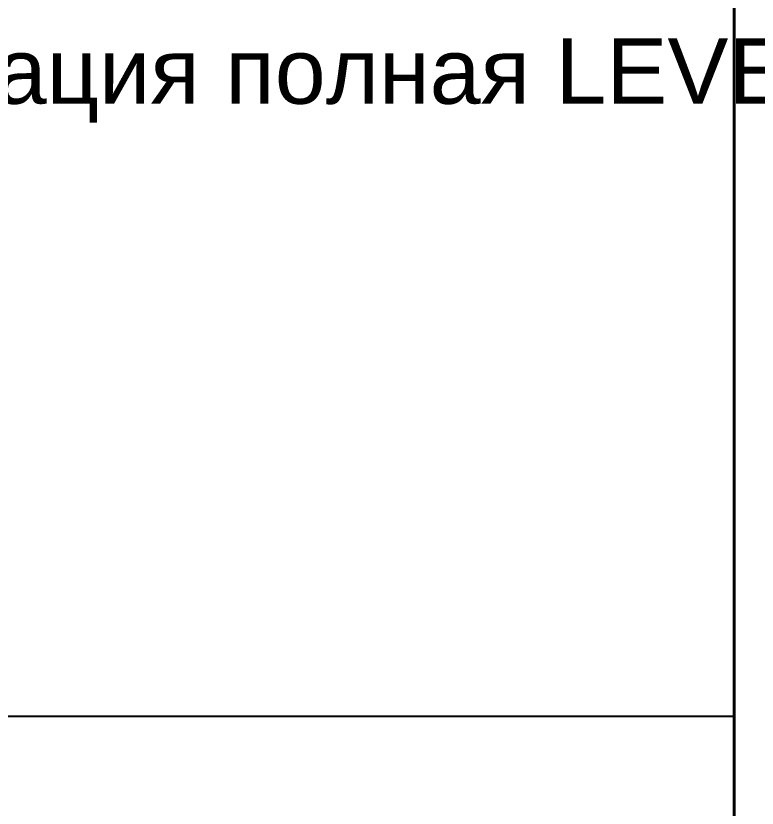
# Model space of a CAD drawing. Header units: millimetres. Extents: x -100 to 1164096, y -205848 to 318871.
# Drawn here: x 1020018 to 1087913, y 90073 to 162616 of the extents above; entities that cross this region are included whole.
import ezdxf
from ezdxf import colors
from ezdxf.entities.mleader import LeaderData, LeaderLine
from ezdxf.math import Vec2, Vec3

# ---------------------------------------------------------------- set-up
doc = ezdxf.new("R2010")
doc.units = ezdxf.units.MM
doc.layers.add('_SG Support+', color=7, linetype='Continuous', plot=False)
doc.styles.get("Standard").update_dxf_attribs({"font": 'arial.ttf'})

msp = doc.modelspace()

# ---------------------------------------------------------------- linework, layer by layer
at = {"layer": '_SG Support+'}
msp.add_line((107759.744, 98494.626), (1085792.796, 98494.626), dxfattribs=at)
at = {"layer": '_SG Support+', "lineweight": 40}
msp.add_lwpolyline([(946073.788, 211518.578), (946073.788, -14529.327), (1085792.796, -14529.327), (1085792.796, 211518.578)], close=True, dxfattribs=at)

# ---------------------------------------------------------------- leaders
at = {"layer": '_SG Support+'}
ml = msp.add_multileader_mtext('Standard', dxfattribs=at)
ml.set_content('спецификация полная LEVEL PRO и LEVEL 3D', color=256)
ml.set_leader_properties()
ml.build(insert=Vec2(0, 0))
ctx = ml.context
ctx.base_point, ctx.char_height, ctx.plane_origin = Vec3(980068.58, 156731.866), 6000, Vec3(978159.225, 98494.626)
notes = []
notes.append((ctx, [(0, (1, 1, 0), (980060.58, 156731.866), (1, 0), 8, [(0, [(978159.225, 98494.626)], 0, [])])]))
ctx.mtext.insert, ctx.mtext.flow_direction = Vec3(980070.58, 160564.745), 5
for ctx, leaders in notes:
    for number, flags, end, landing, length, lines in leaders:
        leader = LeaderData()
        leader.index, (leader.has_last_leader_line, leader.has_dogleg_vector, leader.attachment_direction) = number, flags
        leader.last_leader_point, leader.dogleg_vector, leader.dogleg_length = Vec3(end), Vec3(landing), length
        for number, points, colour, breaks in lines:
            line = LeaderLine()
            line.index, line.vertices, line.color, line.breaks = number, Vec3.list(points), colors.encode_raw_color(colour), breaks
            leader.lines.append(line)
        ctx.leaders.append(leader)

doc.saveas('drawing.dxf')
